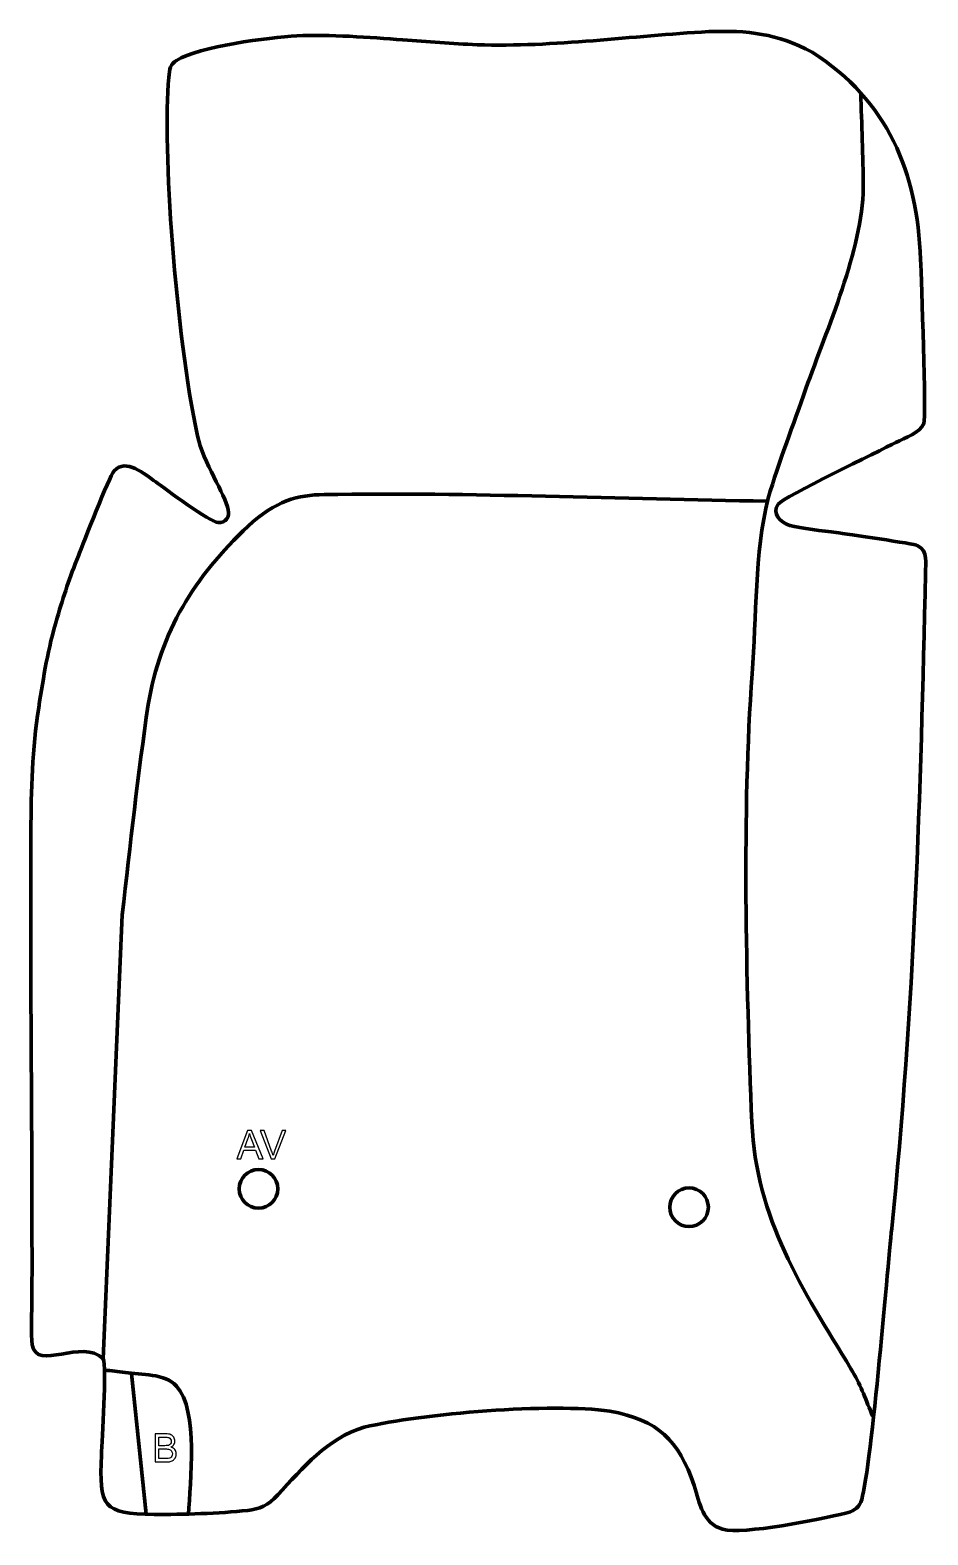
# Model space of a CAD drawing. Header units: millimetres. Extents: x 971 to 1552, y 50 to 1023.
import ezdxf

# ---------------------------------------------------------------- set-up
doc = ezdxf.new("R2010")
doc.units = ezdxf.units.MM
doc.header["$MEASUREMENT"] = 0
doc.layers.add('layer 2', color=7, linetype='Continuous')
doc.layers.add('layer 3', color=7, linetype='Continuous')

msp = doc.modelspace()

# ---------------------------------------------------------------- linework, layer by layer
at = {"layer": 'layer 2', "color": 142, "lineweight": 200}
for centre in [(1118.4445, 273.4475), (1397.051, 261.5411)]:
    msp.add_ellipse(centre, major_axis=(0, 12.5), ratio=1, dxfattribs=at)
at = {"layer": 'layer 2', "color": 142, "lineweight": 158}
for points, knots in [([(1508.1737, 982.4497), (1508.6656, 962.101), (1509.6799, 941.6037), (1509.7566, 921.2706), (1509.7566, 921.2706), (1509.2844, 881.0365), (1486.1924, 829.6942), (1472.6857, 791.1623), (1472.6857, 791.1623), (1464.4714, 767.7792), (1455.3723, 743.9026), (1448.1568, 720.2599), (1448.1568, 720.2599), (1439.5345, 684.4961), (1440.6778, 643.5353), (1437.8282, 606.584), (1437.8282, 606.584), (1431.3022, 517.8209), (1433.9142, 406.9628), (1437.67, 316.5255), (1437.67, 316.5255), (1440.3464, 254.0941), (1470.328, 208.5085), (1501.7807, 157.0712), (1501.7807, 157.0712), (1507.8329, 147.167), (1510.7911, 138.534), (1515.1761, 128.0067), (1515.1761, 128.0067), (1515.1761, 128.0067), (1515.7649, 126.5931), (1515.7649, 126.5931), (1515.7649, 126.5931), (1515.7649, 126.5931), (1516.3471, 125.2106), (1516.3471, 125.2106)], [0, 0, 0, 0, 0.1, 0.1, 0.1, 0.1, 0.2, 0.2, 0.2, 0.2, 0.3, 0.3, 0.3, 0.3, 0.4, 0.4, 0.4, 0.4, 0.5, 0.5, 0.5, 0.5, 0.6, 0.6, 0.6, 0.6, 0.7, 0.7, 0.7, 0.7, 0.8, 0.8, 0.8, 0.8, 1, 1, 1, 1]), ([(1017.8663, 163.4372), (1017.8663, 163.4372), (1030.2043, 450.7189), (1030.2043, 450.7189), (1030.2043, 450.7189), (1035.6488, 495.758), (1040.3293, 541.9171), (1047.1194, 586.6813), (1047.1194, 586.6813), (1055.1547, 634.4221), (1076.9105, 669.2044), (1111.766, 702.1743), (1111.766, 702.1743), (1129.5747, 718.7073), (1143.8711, 722.3586), (1160.9191, 722.6283), (1160.9191, 722.6283), (1256.4779, 724.1391), (1352.0222, 719.5809), (1447.563, 718.3548)], [0, 0, 0, 0, 0.16666667, 0.16666667, 0.16666667, 0.16666667, 0.33333333, 0.33333333, 0.33333333, 0.33333333, 0.5, 0.5, 0.5, 0.5, 0.66666667, 0.66666667, 0.66666667, 0.66666667, 1, 1, 1, 1]), ([(1073.2123, 63.0288), (1074.1515, 83.54), (1079.7897, 130.2453), (1065.3916, 145.8354), (1065.3916, 145.8354), (1057.8749, 153.9743), (1042.6122, 153.2924), (1032.0708, 154.568), (1032.0708, 154.568), (1027.6376, 155.1044), (1023.2067, 155.6716), (1018.7757, 156.227)], [0, 0, 0, 0, 0.25, 0.25, 0.25, 0.25, 0.5, 0.5, 0.5, 0.5, 1, 1, 1, 1])]:
    msp.add_open_spline(points, degree=3, knots=knots, dxfattribs=at)
at = {"layer": 'layer 2', "color": 142}
for points, knots in [([(1104.3831, 292.9293), (1104.3831, 292.9293), (1111.3596, 311.1157), (1111.3596, 311.1157), (1111.3596, 311.1157), (1111.3596, 311.1157), (1114.0055, 311.1157), (1114.0055, 311.1157), (1114.0055, 311.1157), (1114.0055, 311.1157), (1121.4096, 292.9293), (1121.4096, 292.9293), (1121.4096, 292.9293), (1121.4096, 292.9293), (1118.6706, 292.9293), (1118.6706, 292.9293), (1118.6706, 292.9293), (1118.6706, 292.9293), (1116.5666, 298.4411), (1116.5666, 298.4411), (1116.5666, 298.4411), (1116.5666, 298.4411), (1108.9085, 298.4411), (1108.9085, 298.4411), (1108.9085, 298.4411), (1108.9085, 298.4411), (1106.9358, 292.9293), (1106.9358, 292.9293), (1106.9358, 292.9293), (1106.9358, 292.9293), (1104.3831, 292.9293), (1104.3831, 292.9293)], [0, 0, 0, 0, 0.11111111, 0.11111111, 0.11111111, 0.11111111, 0.22222222, 0.22222222, 0.22222222, 0.22222222, 0.33333333, 0.33333333, 0.33333333, 0.33333333, 0.44444444, 0.44444444, 0.44444444, 0.44444444, 0.55555556, 0.55555556, 0.55555556, 0.55555556, 0.66666667, 0.66666667, 0.66666667, 0.66666667, 0.77777778, 0.77777778, 0.77777778, 0.77777778, 1, 1, 1, 1]), ([(1109.6155, 300.3969), (1109.6155, 300.3969), (1115.8131, 300.3969), (1115.8131, 300.3969), (1115.8131, 300.3969), (1115.8131, 300.3969), (1113.9166, 305.4388), (1113.9166, 305.4388), (1113.9166, 305.4388), (1113.3451, 306.9713), (1112.9133, 308.237), (1112.6127, 309.2361), (1112.6127, 309.2361), (1112.3629, 308.0508), (1112.0285, 306.8866), (1111.6094, 305.7351), (1111.6094, 305.7351), (1111.6094, 305.7351), (1109.6155, 300.3969), (1109.6155, 300.3969)], [0, 0, 0, 0, 0.16666667, 0.16666667, 0.16666667, 0.16666667, 0.33333333, 0.33333333, 0.33333333, 0.33333333, 0.5, 0.5, 0.5, 0.5, 0.66666667, 0.66666667, 0.66666667, 0.66666667, 1, 1, 1, 1]), ([(1126.6166, 292.9293), (1126.6166, 292.9293), (1119.5893, 311.1157), (1119.5893, 311.1157), (1119.5893, 311.1157), (1119.5893, 311.1157), (1122.197, 311.1157), (1122.197, 311.1157), (1122.197, 311.1157), (1122.197, 311.1157), (1126.9214, 297.8992), (1126.9214, 297.8992), (1126.9214, 297.8992), (1127.2982, 296.8409), (1127.6199, 295.8503), (1127.8739, 294.9232), (1127.8739, 294.9232), (1128.1533, 295.918), (1128.4793, 296.9086), (1128.8518, 297.8992), (1128.8518, 297.8992), (1128.8518, 297.8992), (1133.754, 311.1157), (1133.754, 311.1157), (1133.754, 311.1157), (1133.754, 311.1157), (1136.2093, 311.1157), (1136.2093, 311.1157), (1136.2093, 311.1157), (1136.2093, 311.1157), (1129.1185, 292.9293), (1129.1185, 292.9293), (1129.1185, 292.9293), (1129.1185, 292.9293), (1126.6166, 292.9293), (1126.6166, 292.9293)], [0, 0, 0, 0, 0.1, 0.1, 0.1, 0.1, 0.2, 0.2, 0.2, 0.2, 0.3, 0.3, 0.3, 0.3, 0.4, 0.4, 0.4, 0.4, 0.5, 0.5, 0.5, 0.5, 0.6, 0.6, 0.6, 0.6, 0.7, 0.7, 0.7, 0.7, 0.8, 0.8, 0.8, 0.8, 1, 1, 1, 1]), ([(1051.5128, 96.7407), (1051.5128, 96.7407), (1051.5128, 114.9271), (1051.5128, 114.9271), (1051.5128, 114.9271), (1051.5128, 114.9271), (1058.3369, 114.9271), (1058.3369, 114.9271), (1058.3369, 114.9271), (1059.7255, 114.9271), (1060.8388, 114.7451), (1061.6813, 114.3768), (1061.6813, 114.3768), (1062.5195, 114.0085), (1063.1756, 113.4412), (1063.6498, 112.675), (1063.6498, 112.675), (1064.1281, 111.913), (1064.3652, 111.1129), (1064.3652, 110.2747), (1064.3652, 110.2747), (1064.3652, 109.5), (1064.1535, 108.7676), (1063.7344, 108.0818), (1063.7344, 108.0818), (1063.3153, 107.396), (1062.6803, 106.8414), (1061.8294, 106.4181), (1061.8294, 106.4181), (1062.9301, 106.0964), (1063.7768, 105.546), (1064.3652, 104.7671), (1064.3652, 104.7671), (1064.9579, 103.9924), (1065.2542, 103.0738), (1065.2542, 102.0154), (1065.2542, 102.0154), (1065.2542, 101.1603), (1065.0722, 100.3687), (1064.7123, 99.6363), (1064.7123, 99.6363), (1064.3525, 98.9039), (1063.908, 98.3409), (1063.3788, 97.943), (1063.3788, 97.943), (1062.8497, 97.5493), (1062.185, 97.2487), (1061.3892, 97.0455), (1061.3892, 97.0455), (1060.5891, 96.8423), (1059.6112, 96.7407), (1058.4512, 96.7407), (1058.4512, 96.7407), (1058.4512, 96.7407), (1051.5128, 96.7407), (1051.5128, 96.7407)], [0, 0, 0, 0, 0.06666667, 0.06666667, 0.06666667, 0.06666667, 0.13333333, 0.13333333, 0.13333333, 0.13333333, 0.2, 0.2, 0.2, 0.2, 0.26666667, 0.26666667, 0.26666667, 0.26666667, 0.33333333, 0.33333333, 0.33333333, 0.33333333, 0.4, 0.4, 0.4, 0.4, 0.46666667, 0.46666667, 0.46666667, 0.46666667, 0.53333333, 0.53333333, 0.53333333, 0.53333333, 0.6, 0.6, 0.6, 0.6, 0.66666667, 0.66666667, 0.66666667, 0.66666667, 0.73333333, 0.73333333, 0.73333333, 0.73333333, 0.8, 0.8, 0.8, 0.8, 0.86666667, 0.86666667, 0.86666667, 0.86666667, 1, 1, 1, 1]), ([(1053.9258, 107.2817), (1053.9258, 107.2817), (1057.8586, 107.2817), (1057.8586, 107.2817), (1057.8586, 107.2817), (1058.9254, 107.2817), (1059.6916, 107.3537), (1060.153, 107.4934), (1060.153, 107.4934), (1060.7669, 107.6754), (1061.2283, 107.9802), (1061.5373, 108.4035), (1061.5373, 108.4035), (1061.8464, 108.8269), (1062.003, 109.356), (1062.003, 109.9953), (1062.003, 109.9953), (1062.003, 110.6006), (1061.8591, 111.134), (1061.567, 111.5912), (1061.567, 111.5912), (1061.2791, 112.0527), (1060.8642, 112.3702), (1060.3266, 112.5395), (1060.3266, 112.5395), (1059.789, 112.7088), (1058.8661, 112.7935), (1057.5622, 112.7935), (1057.5622, 112.7935), (1057.5622, 112.7935), (1053.9258, 112.7935), (1053.9258, 112.7935), (1053.9258, 112.7935), (1053.9258, 112.7935), (1053.9258, 107.2817), (1053.9258, 107.2817)], [0, 0, 0, 0, 0.1, 0.1, 0.1, 0.1, 0.2, 0.2, 0.2, 0.2, 0.3, 0.3, 0.3, 0.3, 0.4, 0.4, 0.4, 0.4, 0.5, 0.5, 0.5, 0.5, 0.6, 0.6, 0.6, 0.6, 0.7, 0.7, 0.7, 0.7, 0.8, 0.8, 0.8, 0.8, 1, 1, 1, 1]), ([(1053.9258, 98.8743), (1053.9258, 98.8743), (1058.4555, 98.8743), (1058.4555, 98.8743), (1058.4555, 98.8743), (1059.2344, 98.8743), (1059.7805, 98.9039), (1060.098, 98.9632), (1060.098, 98.9632), (1060.6483, 99.0606), (1061.114, 99.2257), (1061.4865, 99.4585), (1061.4865, 99.4585), (1061.8591, 99.6913), (1062.1639, 100.03), (1062.4052, 100.4745), (1062.4052, 100.4745), (1062.6465, 100.919), (1062.765, 101.4312), (1062.765, 102.0112), (1062.765, 102.0112), (1062.765, 102.6928), (1062.5914, 103.2812), (1062.2401, 103.785), (1062.2401, 103.785), (1061.8929, 104.2887), (1061.4103, 104.6401), (1060.7923, 104.8433), (1060.7923, 104.8433), (1060.1784, 105.0465), (1059.2894, 105.1481), (1058.1337, 105.1481), (1058.1337, 105.1481), (1058.1337, 105.1481), (1053.9258, 105.1481), (1053.9258, 105.1481), (1053.9258, 105.1481), (1053.9258, 105.1481), (1053.9258, 98.8743), (1053.9258, 98.8743)], [0, 0, 0, 0, 0.09090909, 0.09090909, 0.09090909, 0.09090909, 0.18181818, 0.18181818, 0.18181818, 0.18181818, 0.27272727, 0.27272727, 0.27272727, 0.27272727, 0.36363636, 0.36363636, 0.36363636, 0.36363636, 0.45454545, 0.45454545, 0.45454545, 0.45454545, 0.54545455, 0.54545455, 0.54545455, 0.54545455, 0.63636364, 0.63636364, 0.63636364, 0.63636364, 0.72727273, 0.72727273, 0.72727273, 0.72727273, 0.81818182, 0.81818182, 0.81818182, 0.81818182, 1, 1, 1, 1])]:
    msp.add_open_spline(points, degree=3, knots=knots, dxfattribs=at)
at = {"layer": 'layer 2', "color": 142, "lineweight": 158}
msp.add_open_spline([(1045.8254, 62.9209), (1045.8254, 62.9209), (1036.3457, 154.0382), (1036.3457, 154.0382)], degree=3, dxfattribs=at)
at = {"layer": 'layer 3', "color": 242, "lineweight": 158}
msp.add_open_spline([(1259.8837, 1013.5937), (1310.0215, 1012.0194), (1359.8908, 1019.4391), (1409.8656, 1022.081), (1409.8656, 1022.081), (1434.9953, 1023.0951), (1454.0515, 1020.7896), (1476.6765, 1008.8976), (1476.6765, 1008.8976), (1525.8822, 977.1902), (1544.6248, 931.5421), (1546.8851, 874.6371), (1546.8851, 874.6371), (1547.3637, 862.2602), (1550.5726, 772.0802), (1549.0078, 768.5642), (1549.0078, 768.5642), (1546.3693, 762.6357), (1536.7786, 759.2197), (1530.8557, 756.2294), (1530.8557, 756.2294), (1520.2483, 750.9047), (1458.0742, 721.0137), (1454.6556, 716.3162), (1454.6556, 716.3162), (1450.2615, 710.2782), (1456.2416, 704.4872), (1462.3067, 702.676), (1462.3067, 702.676), (1469.116, 700.6425), (1484.3479, 699.1666), (1492.275, 697.9975), (1492.275, 697.9975), (1498.6777, 697.053), (1542.8365, 690.8606), (1545.1529, 689.5412), (1545.1529, 689.5412), (1551.6005, 685.8686), (1550.1467, 678.2037), (1550.0108, 671.6807), (1550.0108, 671.6807), (1546.9828, 529.3118), (1542.756, 389.6453), (1528.1583, 247.8188), (1528.1583, 247.8188), (1525.5189, 221.8474), (1514.1543, 84.4368), (1508.1679, 70.7682), (1508.1679, 70.7682), (1506.239, 66.3641), (1502.5965, 64.5646), (1498.4174, 63.5736), (1498.4174, 63.5736), (1481.0187, 59.448), (1431.9517, 49.5502), (1418.7756, 53.2364), (1418.7756, 53.2364), (1406.0019, 56.8099), (1403.8286, 70.064), (1400.3994, 81.4495), (1400.3994, 81.4495), (1390.0219, 111.0039), (1377.2847, 123.8692), (1345.7808, 129.5794), (1345.7808, 129.5794), (1308.4713, 135.0592), (1223.9462, 128.0921), (1186.8386, 119.1805), (1186.8386, 119.1805), (1162.8286, 112.0202), (1147.1809, 93.0797), (1131.0005, 75.4235), (1131.0005, 75.4235), (1124.5698, 68.4062), (1118.9639, 66.313), (1111.5173, 65.4379), (1111.5173, 65.4379), (1092.9823, 63.363), (1069.5169, 62.6628), (1050.8811, 62.8234), (1050.8811, 62.8234), (1017.6923, 63.1837), (1015.2937, 67.7624), (1016.8396, 101.3573), (1016.8396, 101.3573), (1017.2784, 110.5169), (1020.4179, 158.7302), (1017.8663, 163.4372), (1017.8663, 163.4372), (1004.4949, 177.1337), (974.9454, 154.8938), (972.0413, 172.5834), (972.0413, 172.5834), (971.0778, 178.4522), (971.8296, 195.3964), (971.8574, 202.5762), (971.8574, 202.5762), (972.1469, 303.2066), (970.6562, 403.8972), (971.1494, 504.4915), (971.1494, 504.4915), (971.3933, 531.2675), (971.965, 558.258), (976.2228, 584.7334), (976.2228, 584.7334), (979.536, 605.8474), (982.0405, 622.0665), (988.1522, 642.7929), (988.1522, 642.7929), (992.4926, 657.5123), (996.1742, 668.6948), (1001.9361, 682.9963), (1001.9361, 682.9963), (1005.2933, 691.3642), (1021.6561, 734.0951), (1025.0274, 737.918), (1025.0274, 737.918), (1032.574, 746.4754), (1045.038, 735.5942), (1051.934, 730.8123), (1051.934, 730.8123), (1058.3214, 726.2768), (1087.0342, 704.7249), (1092.4107, 704.4959), (1092.4107, 704.4959), (1097.1905, 704.2923), (1099.8102, 708.0203), (1098.9149, 712.6539), (1098.9149, 712.6539), (1096.9037, 723.0628), (1082.6468, 743.3242), (1078.9324, 760.6882), (1078.9324, 760.6882), (1064.7888, 826.8056), (1056.141, 947.4627), (1060.3741, 992.5198), (1060.3741, 992.5198), (1060.8822, 997.9282), (1061.323, 1001.0502), (1065.3608, 1003.5123), (1065.3608, 1003.5123), (1079.9081, 1012.3827), (1125.3493, 1018.4417), (1143.1863, 1019.3771), (1143.1863, 1019.3771), (1164.1129, 1020.4745), (1190.6521, 1018.3064), (1211.8221, 1016.7874), (1211.8221, 1016.7874), (1227.8464, 1015.6376), (1243.836, 1014.4111), (1259.8837, 1013.5937)], degree=3, knots=[0, 0, 0, 0, 0.02564103, 0.02564103, 0.02564103, 0.02564103, 0.05128205, 0.05128205, 0.05128205, 0.05128205, 0.07692308, 0.07692308, 0.07692308, 0.07692308, 0.1025641, 0.1025641, 0.1025641, 0.1025641, 0.12820513, 0.12820513, 0.12820513, 0.12820513, 0.15384615, 0.15384615, 0.15384615, 0.15384615, 0.17948718, 0.17948718, 0.17948718, 0.17948718, 0.20512821, 0.20512821, 0.20512821, 0.20512821, 0.23076923, 0.23076923, 0.23076923, 0.23076923, 0.25641026, 0.25641026, 0.25641026, 0.25641026, 0.28205128, 0.28205128, 0.28205128, 0.28205128, 0.30769231, 0.30769231, 0.30769231, 0.30769231, 0.33333333, 0.33333333, 0.33333333, 0.33333333, 0.35897436, 0.35897436, 0.35897436, 0.35897436, 0.38461538, 0.38461538, 0.38461538, 0.38461538, 0.41025641, 0.41025641, 0.41025641, 0.41025641, 0.43589744, 0.43589744, 0.43589744, 0.43589744, 0.46153846, 0.46153846, 0.46153846, 0.46153846, 0.48717949, 0.48717949, 0.48717949, 0.48717949, 0.51282051, 0.51282051, 0.51282051, 0.51282051, 0.53846154, 0.53846154, 0.53846154, 0.53846154, 0.56410256, 0.56410256, 0.56410256, 0.56410256, 0.58974359, 0.58974359, 0.58974359, 0.58974359, 0.61538462, 0.61538462, 0.61538462, 0.61538462, 0.64102564, 0.64102564, 0.64102564, 0.64102564, 0.66666667, 0.66666667, 0.66666667, 0.66666667, 0.69230769, 0.69230769, 0.69230769, 0.69230769, 0.71794872, 0.71794872, 0.71794872, 0.71794872, 0.74358974, 0.74358974, 0.74358974, 0.74358974, 0.76923077, 0.76923077, 0.76923077, 0.76923077, 0.79487179, 0.79487179, 0.79487179, 0.79487179, 0.82051282, 0.82051282, 0.82051282, 0.82051282, 0.84615385, 0.84615385, 0.84615385, 0.84615385, 0.87179487, 0.87179487, 0.87179487, 0.87179487, 0.8974359, 0.8974359, 0.8974359, 0.8974359, 0.92307692, 0.92307692, 0.92307692, 0.92307692, 0.94871795, 0.94871795, 0.94871795, 0.94871795, 1, 1, 1, 1], dxfattribs=at)

doc.saveas('drawing.dxf')
